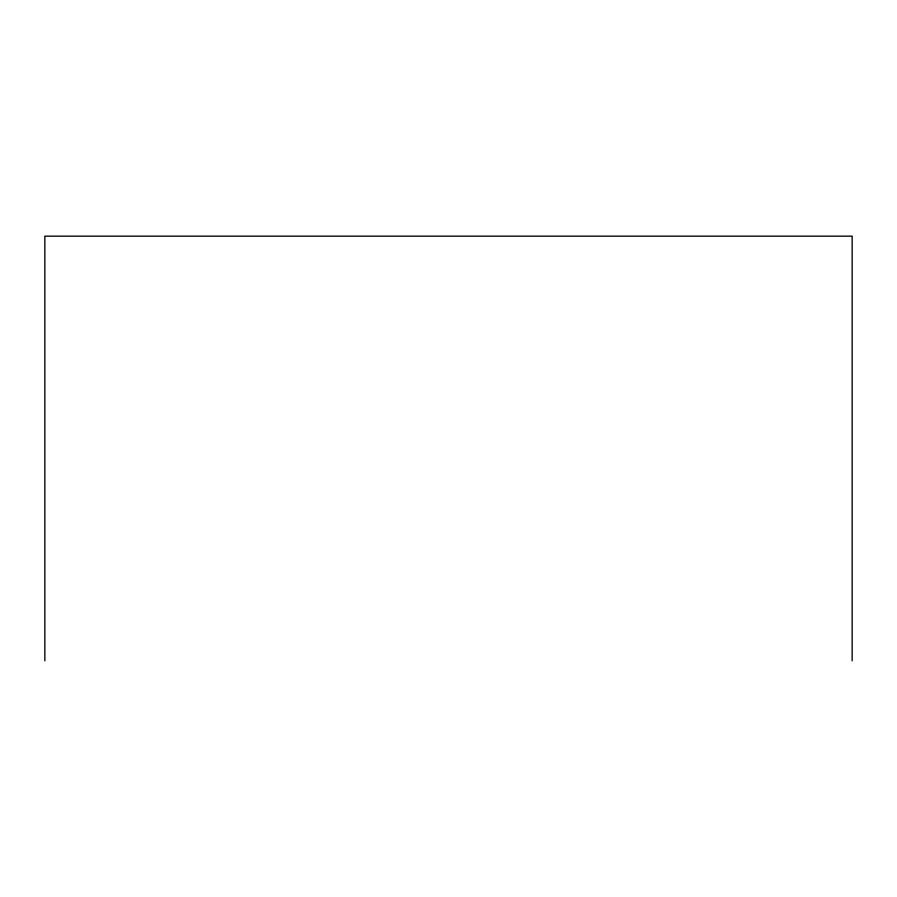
<?xml version="1.0" encoding="UTF-8"?>
<svg xmlns="http://www.w3.org/2000/svg" width="897" height="897" viewBox="0 0 897 897"><rect width="100%" height="100%" fill="white"/><g stroke="black" fill="none" stroke-linecap="round" stroke-linejoin="round"><path stroke-width="1.35" d="M852.15 660.831L852.15 236.169L44.85 236.169L44.85 660.831"/></g></svg>
